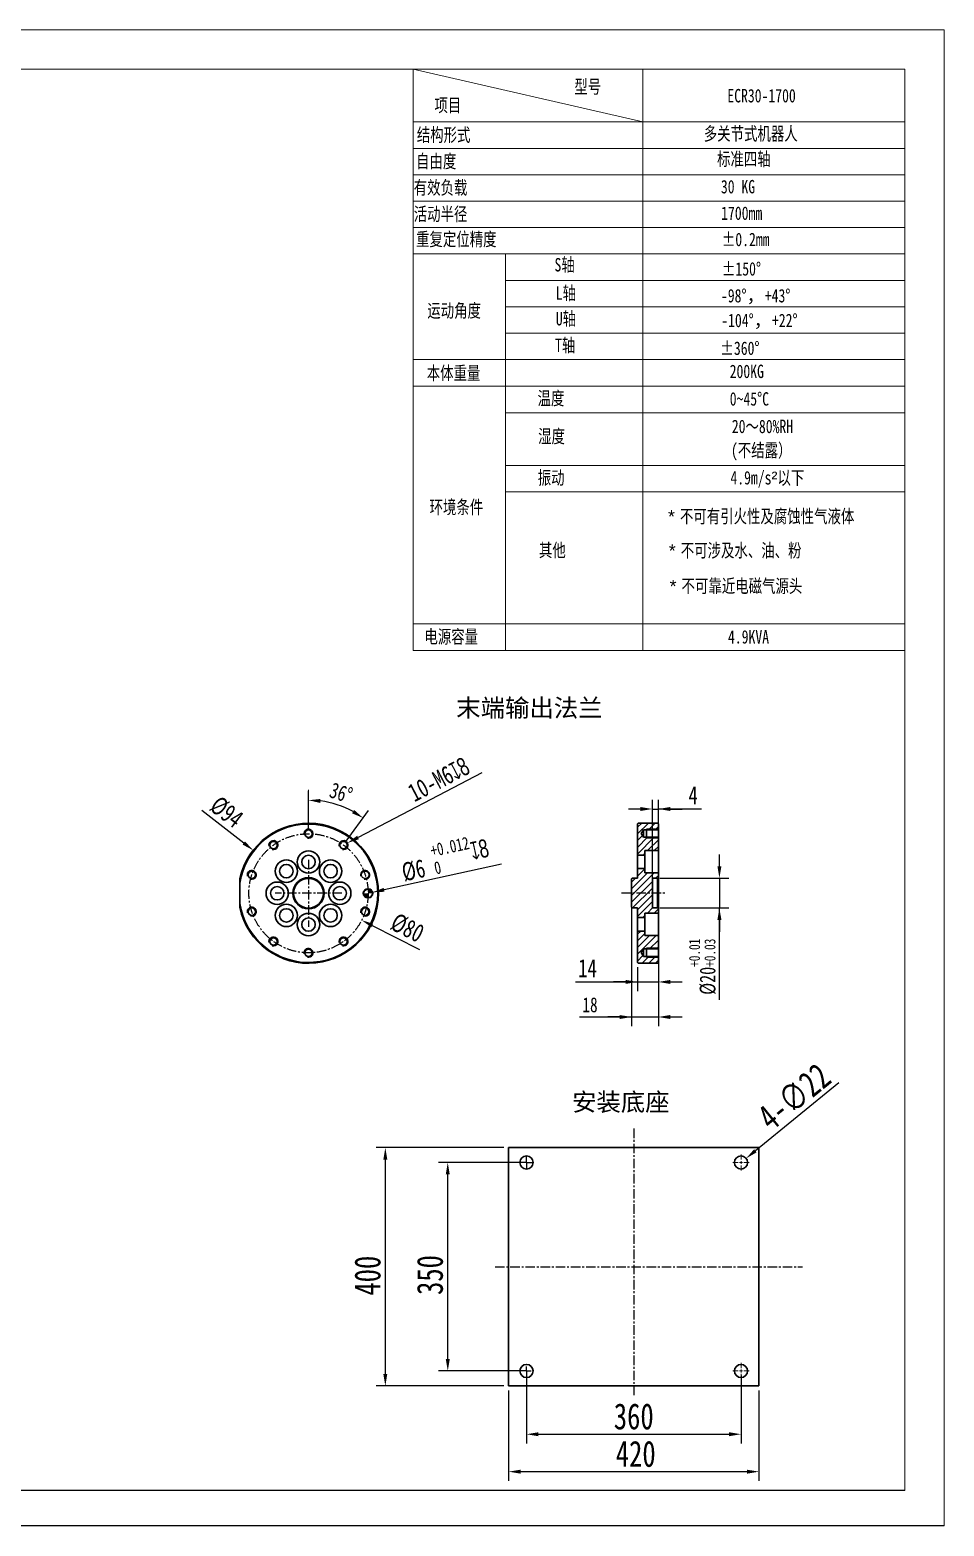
# Model space of a CAD drawing. Header units: millimetres. Extents: x 8 to 22425, y -1213 to 4973.
# Drawn here: x 4068 to 7136, y -50 to 4973 of the extents above; entities that cross this region are included whole.
import ezdxf

# ---------------------------------------------------------------- set-up
doc = ezdxf.new("R2010")
doc.units = ezdxf.units.MM
doc.header["$PDSIZE"] = -1
for name, pattern in [('CENTER', [50.8, 31.75, -6.35, 6.35, -6.35]), ('CENTERX2', [20.32, 12.7, -2.54, 2.54, -2.54]), ('HIDDEN', [9.525, 6.35, -3.175])]:
    doc.linetypes.add(name, pattern=pattern)
for name, color, linetype, lineweight in [('DIM', 4, 'Continuous', 0), ('标注', 7, 'Continuous', 35), ('标注层', 161, 'Continuous', 25), ('粗实线层', 7, 'Continuous', 25)]:
    doc.layers.add(name, color=color, linetype=linetype, lineweight=lineweight)
doc.layers.add('中心线层', color=1, linetype='CENTERX2')
doc.styles.get("Standard").update_dxf_attribs({"font": 'hyswlongfangsong.ttf'})
doc.dimstyles.new('ISO-25', dxfattribs={"dimscale": 25, "dimtxt": 3.5, "dimasz": 1.6, "dimexe": 1.25, "dimexo": 0.625, "dimtad": 1, "dimdec": 0, "dimzin": 9, "dimdsep": 46, "dimtxsty": 'Standard', "dimcen": 2.5, "dimadec": 0, "dimazin": 2, "dimtfac": 1, "dimtdec": 0, "dimtofl": 0, "dimtmove": 0, "dimatfit": 3, "dimfxl": 1, "dimarcsym": 0})
pattern_1 = [(45, (-16709.305, 2154.199), (-11.22532, 11.22532), [])]

# ---------------------------------------------------------------- blocks, each defined once
blk = doc.blocks.new('SW_CENTERMARKSYMBOL_0')
at = {"layer": '中心线层', "color": 0}
for p, q in [((-0.3, 0), (-9.45, 0)), ((0, 0), (-0.15, 0)), ((0, 0.3), (0, 9.45)), ((0, 0), (0, 0.15)), ((0, 0), (0, -0.15)), ((0, 0), (0.15, 0)), ((0.3, 0), (9.45, 0)), ((0, -0.3), (0, -9.45))]:
    blk.add_line(p, q, dxfattribs=at)
blk = doc.blocks.new('SW_CENTERMARKSYMBOL_1')
at = {"layer": '中心线层', "color": 0}
for p, q in [((-0.3, 0), (-7.65, 0)), ((0, 0), (-0.15, 0)), ((0, 0.3), (0, 7.65)), ((0, 0), (0, 0.15)), ((0, 0), (0, -0.15)), ((0, 0), (0.15, 0)), ((0.3, 0), (7.65, 0)), ((0, -0.3), (0, -7.65))]:
    blk.add_line(p, q, dxfattribs=at)
blk = doc.blocks.new('SW_CENTERMARKSYMBOL_2')
at = {"color": 0, "linetype": 'Continuous', "lineweight": 0}
for p, q in [((-5, 0), (-13.5, 0)), ((0, 0), (-2.5, 0)), ((0, 5), (0, 13.5)), ((0, 0), (0, 2.5)), ((0, 0), (0, -2.5)), ((0, 0), (2.5, 0)), ((5, 0), (13.5, 0)), ((0, -5), (0, -13.5))]:
    blk.add_line(p, q, dxfattribs=at)
blk = doc.blocks.new('SW_CENTERMARKSYMBOL_3')
at = {"color": 0, "linetype": 'Continuous', "lineweight": 0}
for p, q in [((-5, 0), (-13.5, 0)), ((0, 0), (-2.5, 0)), ((0, 5), (0, 13.5)), ((0, 0), (0, 2.5)), ((0, 0), (0, -2.5)), ((0, 0), (2.5, 0)), ((5, 0), (13.5, 0)), ((0, -5), (0, -13.5))]:
    blk.add_line(p, q, dxfattribs=at)
blk = doc.blocks.new('*D29')
at = {"color": 0, "lineweight": -2, "transparency": 16777216}
for p, q in [((5659.1, 1220.2), (5229.7, 1220.2)), ((5261, 460.2), (5261, 1180.2)), ((5659.1, 420.2), (5229.7, 420.2))]:
    blk.add_line(p, q, dxfattribs=at)
at = {"color": 0, "transparency": 16777216}
for points in [[(5254.3, 1180.2), (5267.6, 1180.2), (5261, 1220.2)], [(5254.3, 460.2), (5267.6, 460.2), (5261, 420.2)]]:
    blk.add_solid(points, dxfattribs=at)
at = {"layer": 'Defpoints', "color": 0, "transparency": 16777216}
for p in [(5261, 1220.2), (5674.7, 1220.2), (5674.7, 420.2)]:
    blk.add_point(p, dxfattribs=at)
at = {"color": 0, "transparency": 16777216, "insert": (5201.6, 790.2), "char_height": 87.5, "attachment_point": 5, "rotation": 90}
blk.add_mtext('400', dxfattribs=at)
blk = doc.blocks.new('*D30')
at = {"color": 0, "lineweight": -2, "transparency": 16777216}
for p, q in [((5674.7, 404.6), (5674.7, 100.9)), ((6514.7, 404.6), (6514.7, 100.9)), ((5714.7, 132.2), (6474.7, 132.2))]:
    blk.add_line(p, q, dxfattribs=at)
at = {"color": 0, "transparency": 16777216}
for points in [[(5714.7, 138.8), (5714.7, 125.5), (5674.7, 132.2)], [(6474.7, 138.8), (6474.7, 125.5), (6514.7, 132.2)]]:
    blk.add_solid(points, dxfattribs=at)
at = {"layer": 'Defpoints', "color": 0, "transparency": 16777216}
for p in [(5674.7, 420.2), (6514.7, 420.2), (6514.7, 132.2)]:
    blk.add_point(p, dxfattribs=at)
at = {"color": 0, "transparency": 16777216, "insert": (6101.3, 191.5), "char_height": 87.5, "attachment_point": 5}
blk.add_mtext('420', dxfattribs=at)
blk = doc.blocks.new('*D31')
at = {"color": 0, "lineweight": -2, "transparency": 16777216}
for p, q in [((5719.1, 1170.2), (5439.3, 1170.2)), ((5470.5, 510.2), (5470.5, 1130.2)), ((5719.4, 470.2), (5439.3, 470.2))]:
    blk.add_line(p, q, dxfattribs=at)
at = {"color": 0, "transparency": 16777216}
for points in [[(5463.9, 1130.2), (5477.2, 1130.2), (5470.5, 1170.2)], [(5463.9, 510.2), (5477.2, 510.2), (5470.5, 470.2)]]:
    blk.add_solid(points, dxfattribs=at)
at = {"layer": 'Defpoints', "color": 0, "transparency": 16777216}
for p in [(5470.5, 1170.2), (5734.7, 1170.2), (5735, 470.2)]:
    blk.add_point(p, dxfattribs=at)
at = {"color": 0, "transparency": 16777216, "insert": (5411.1, 792.4), "char_height": 87.5, "attachment_point": 5, "rotation": 90}
blk.add_mtext('350', dxfattribs=at)
blk = doc.blocks.new('*D32')
at = {"color": 0, "lineweight": -2, "transparency": 16777216}
for p, q in [((5734.7, 454), (5734.7, 226.6)), ((6454.7, 454.6), (6454.7, 226.6)), ((5774.7, 257.8), (6414.7, 257.8))]:
    blk.add_line(p, q, dxfattribs=at)
at = {"color": 0, "transparency": 16777216}
for points in [[(5774.7, 264.5), (5774.7, 251.2), (5734.7, 257.8)], [(6414.7, 264.5), (6414.7, 251.2), (6454.7, 257.8)]]:
    blk.add_solid(points, dxfattribs=at)
at = {"layer": 'Defpoints', "color": 0, "transparency": 16777216}
for p in [(5734.7, 469.6), (6454.7, 470.2), (6454.7, 257.8)]:
    blk.add_point(p, dxfattribs=at)
at = {"color": 0, "transparency": 16777216, "insert": (6094.7, 317.2), "char_height": 87.5, "attachment_point": 5}
blk.add_mtext('360', dxfattribs=at)
blk = doc.blocks.new('*D33')
at = {"color": 0, "lineweight": -2, "transparency": 16777216}
blk.add_line((6782.9, 1437.7), (6502.8, 1209.4), dxfattribs=at)
at = {"color": 0, "transparency": 16777216}
blk.add_solid([(6498.6, 1214.5), (6507, 1204.2), (6471.8, 1184.1)], dxfattribs=at)
at = {"layer": 'Defpoints', "color": 0, "transparency": 16777216}
for p in [(6437.7, 1156.3), (6471.8, 1184.1)]:
    blk.add_point(p, dxfattribs=at)
at = {"color": 0, "transparency": 16777216, "insert": (6632.2, 1391.4), "char_height": 87.5, "attachment_point": 5, "rotation": 39.1776}
blk.add_mtext('4-∅22', dxfattribs=at)
blk = doc.blocks.new('SW_DOWELSYMBOL_0')
at = {"linetype": 'Continuous', "lineweight": 35}
h = blk.add_hatch(color=0, dxfattribs=at)
edge = h.paths.add_edge_path(flags=0)
edge.add_arc((0, 0), 3, 180, 270)
edge.add_line((0, -3), (0, 0))
edge.add_line((0, 0), (-3, 0))
h = blk.add_hatch(color=0, dxfattribs=at)
edge = h.paths.add_edge_path(flags=0)
edge.add_arc((0, 0), 3, 0, 90)
edge.add_line((0, 3), (0, 0))
edge.add_line((0, 0), (3, 0))
at = {"layer": '标注', "color": 0}
blk.add_circle((0, 0), 3, dxfattribs=at)
blk = doc.blocks.new('*D34')
at = {"color": 0, "lineweight": -2, "transparency": 16777216}
for p, q in [((6177.3, 2009), (6177.3, 1745.2)), ((6107.3, 1826.5), (6107.3, 1745.2)), ((5899.3, 1776.4), (6107.3, 1776.4)), ((6067.3, 1776.4), (6027.3, 1776.4)), ((6107.3, 1776.4), (6177.3, 1776.4)), ((6217.3, 1776.4), (6257.3, 1776.4))]:
    blk.add_line(p, q, dxfattribs=at)
at = {"color": 0, "transparency": 16777216}
for points in [[(6067.3, 1783.1), (6067.3, 1769.7), (6107.3, 1776.4)], [(6217.3, 1783.1), (6217.3, 1769.7), (6177.3, 1776.4)]]:
    blk.add_solid(points, dxfattribs=at)
at = {"layer": 'Defpoints', "color": 0, "transparency": 16777216}
for p in [(6177.3, 2024.7), (6107.3, 1842.2), (6177.3, 1776.4)]:
    blk.add_point(p, dxfattribs=at)
at = {"color": 0, "transparency": 16777216, "insert": (5939.7, 1822.7), "char_height": 87.5, "attachment_point": 5}
blk.add_mtext('{\\H0.7x;14}', dxfattribs=at)
blk = doc.blocks.new('*D35')
at = {"color": 0, "lineweight": -2, "transparency": 16777216}
for p, q in [((6382.2, 2164.7), (6382.2, 2204.7)), ((6181.7, 2124.7), (6413.5, 2124.7)), ((6382.2, 2124.7), (6382.2, 2024.7)), ((6181.7, 2024.7), (6413.5, 2024.7)), ((6382.2, 1716.4), (6382.2, 2024.7)), ((6382.2, 1984.7), (6382.2, 1944.7))]:
    blk.add_line(p, q, dxfattribs=at)
at = {"color": 0, "transparency": 16777216}
for points in [[(6375.5, 2164.7), (6388.9, 2164.7), (6382.2, 2124.7)], [(6375.5, 1984.7), (6388.9, 1984.7), (6382.2, 2024.7)]]:
    blk.add_solid(points, dxfattribs=at)
at = {"layer": 'Defpoints', "color": 0, "transparency": 16777216}
for p in [(6166, 2124.7), (6166, 2024.7), (6382.2, 2024.7)]:
    blk.add_point(p, dxfattribs=at)
at = {"color": 0, "transparency": 16777216, "insert": (6325.6, 1827.4), "char_height": 87.5, "attachment_point": 5, "rotation": 90}
blk.add_mtext('{\\H0.604x;%%C20\\H0.7x;\\S+0.01^ +0.03;}', dxfattribs=at)
blk = doc.blocks.new('*D36')
at = {"color": 0, "lineweight": -2, "transparency": 16777216}
for p, q in [((6157.3, 2040.3), (6157.3, 2388.2)), ((6177.3, 2037.8), (6177.3, 2388.2)), ((6117.3, 2357), (6077.3, 2357)), ((6157.3, 2357), (6177.3, 2357)), ((6322.2, 2357), (6177.3, 2357)), ((6217.3, 2357), (6257.3, 2357))]:
    blk.add_line(p, q, dxfattribs=at)
at = {"color": 0, "transparency": 16777216}
for points in [[(6117.3, 2363.7), (6117.3, 2350.3), (6157.3, 2357)], [(6217.3, 2363.7), (6217.3, 2350.3), (6177.3, 2357)]]:
    blk.add_solid(points, dxfattribs=at)
at = {"layer": 'Defpoints', "color": 0, "transparency": 16777216}
for p in [(6177.3, 2357), (6157.3, 2024.7), (6177.3, 2022.2)]:
    blk.add_point(p, dxfattribs=at)
at = {"color": 0, "transparency": 16777216, "insert": (6294.1, 2403.2), "char_height": 87.5, "attachment_point": 5}
blk.add_mtext('{\\H0.7x;4}', dxfattribs=at)
blk = doc.blocks.new('*D37')
at = {"color": 0, "lineweight": -2, "transparency": 16777216}
blk.add_line((4644.9, 2352.6), (4786, 2242.9), dxfattribs=at)
at = {"color": 0, "transparency": 16777216}
blk.add_solid([(4790.1, 2248.2), (4781.9, 2237.6), (4817.6, 2218.3)], dxfattribs=at)
at = {"layer": 'Defpoints', "color": 0, "transparency": 16777216}
for p in [(4817.6, 2218.3), (5188.6, 1929.8)]:
    blk.add_point(p, dxfattribs=at)
at = {"color": 0, "transparency": 16777216, "insert": (4728.1, 2346.5), "char_height": 87.5, "attachment_point": 5, "rotation": 322.1283}
blk.add_mtext('{\\H0.7x;%%C94}', dxfattribs=at)
blk = doc.blocks.new('*D38')
at = {"color": 0, "lineweight": -2, "transparency": 16777216}
blk.add_line((5217.2, 1965.6), (5375.1, 1885.6), dxfattribs=at)
at = {"color": 0, "transparency": 16777216}
blk.add_solid([(5220.2, 1971.6), (5214.1, 1959.7), (5181.5, 1983.7)], dxfattribs=at)
at = {"layer": 'Defpoints', "color": 0, "transparency": 16777216}
for p in [(4824.7, 2164.5), (5181.5, 1983.7)]:
    blk.add_point(p, dxfattribs=at)
at = {"color": 0, "transparency": 16777216, "insert": (5334.9, 1957.8), "char_height": 87.5, "attachment_point": 5, "rotation": 333.1315}
blk.add_mtext('{\\H0.7x;%%C80}', dxfattribs=at)
blk = doc.blocks.new('*D39')
at = {"color": 0, "lineweight": -2, "transparency": 16777216}
for p, q in [((5003.1, 2289.7), (5003.1, 2417.7)), ((5129.8, 2248.5), (5205, 2352.1))]:
    blk.add_line(p, q, dxfattribs=at)
blk.add_arc((5003.1, 2074.1), 312.4, 61.3417, 82.6583, dxfattribs=at)
at = {"color": 0, "transparency": 16777216}
for points in [[(5042.6, 2377.3), (5043.4, 2390.6), (5003.1, 2386.5)], [(5156.4, 2353.8), (5149.3, 2342.6), (5186.7, 2326.8)]]:
    blk.add_solid(points, dxfattribs=at)
at = {"layer": 'Defpoints', "color": 0, "transparency": 16777216}
for p in [(5130.1, 2359.5), (5003.1, 2274.1), (5120.6, 2235.9), (5003.1, 2074.1), (5003.1, 2074.1)]:
    blk.add_point(p, dxfattribs=at)
at = {"color": 0, "transparency": 16777216, "insert": (5112.6, 2411.2), "char_height": 87.5, "attachment_point": 5, "rotation": 342}
blk.add_mtext('{\\H0.604x;36°}', dxfattribs=at)
blk = doc.blocks.new('*D40')
at = {"color": 0, "lineweight": -2, "transparency": 16777216}
blk.add_line((5651, 2171.4), (5256.8, 2085.8), dxfattribs=at)
at = {"color": 0, "transparency": 16777216}
blk.add_solid([(5255.4, 2092.3), (5258.2, 2079.2), (5217.7, 2077.3)], dxfattribs=at)
at = {"layer": 'Defpoints', "color": 0, "transparency": 16777216}
for p in [(5188.4, 2070.9), (5217.7, 2077.3)]:
    blk.add_point(p, dxfattribs=at)
at = {"color": 0, "transparency": 16777216, "insert": (5460, 2194.6), "char_height": 87.5, "attachment_point": 5, "rotation": 12.2537}
blk.add_mtext('{\\H0.7x;%%C6 \\H0.7x;\\S+0.012^ 0;\\A1;\\fGDT|b0|i0|c0|p2;\\H1.42857x;\\W0.7;x8}', dxfattribs=at)
blk = doc.blocks.new('*D41')
at = {"color": 0, "lineweight": -2, "transparency": 16777216}
for p, q in [((6177.3, 2111.5), (6177.3, 1627.4)), ((6087.3, 2106.5), (6087.3, 1627.4)), ((5912.7, 1658.7), (6087.3, 1658.7)), ((6047.3, 1658.7), (6007.3, 1658.7)), ((6087.3, 1658.7), (6177.3, 1658.7)), ((6217.3, 1658.7), (6257.3, 1658.7))]:
    blk.add_line(p, q, dxfattribs=at)
at = {"color": 0, "transparency": 16777216}
for points in [[(6047.3, 1665.3), (6047.3, 1652), (6087.3, 1658.7)], [(6217.3, 1665.3), (6217.3, 1652), (6177.3, 1658.7)]]:
    blk.add_solid(points, dxfattribs=at)
at = {"layer": 'Defpoints', "color": 0, "transparency": 16777216}
for p in [(6087.3, 2122.2), (6177.3, 2127.2), (6177.3, 1658.7)]:
    blk.add_point(p, dxfattribs=at)
at = {"color": 0, "transparency": 16777216, "insert": (5948, 1699.3), "char_height": 87.5, "attachment_point": 5}
blk.add_mtext('{\\H0.57143x;18}', dxfattribs=at)

msp = doc.modelspace()

# ---------------------------------------------------------------- hatches: boundary and pattern name
at = {"lineweight": 5, "true_color": 0x67adff}
h = msp.add_hatch(dxfattribs=at)
h.set_pattern_fill('ANSI31', color=161, scale=5, style=0)
h.set_pattern_definition(pattern_1)
h.paths.add_polyline_path([(6132.3, 2217.2), (6177.3, 2217.2), (6177.3, 2262.2), (6127.3, 2262.2), (6119.8, 2274.7), (6127.3, 2287.2), (6177.3, 2287.2), (6177.3, 2307.2), (6174.8, 2309.7), (6109.8, 2309.7), (6107.3, 2307.2), (6107.3, 2202.2), (6132.3, 2202.2)], flags=0)
h = msp.add_hatch(dxfattribs=at)
h.set_pattern_fill('ANSI31', color=161, scale=5, style=0)
h.set_pattern_definition([(45, (5144.977, 1460.777), (-11.22532, 11.22532), [])])
h.paths.add_polyline_path([(6107.3, 2157.2), (6107.3, 2124.7), (6089.8, 2124.7), (6087.3, 2122.2), (6087.3, 2027.2), (6089.8, 2024.7), (6107.3, 2024.7), (6107.3, 1992.2), (6132.3, 1992.2), (6132.3, 2007.2), (6177.3, 2007.2), (6177.3, 2022.2), (6174.8, 2024.7), (6157.3, 2024.7), (6157.3, 2124.7), (6174.8, 2124.7), (6177.3, 2127.2), (6177.3, 2142.2), (6132.3, 2142.2), (6132.3, 2157.2)], flags=0)
h = msp.add_hatch(dxfattribs=at)
h.set_pattern_fill('ANSI31', color=161, scale=5, style=0)
h.set_pattern_definition(pattern_1)
h.paths.add_polyline_path([(6132.3, 1932.2), (6132.3, 1947.2), (6107.3, 1947.2), (6107.3, 1842.2), (6109.8, 1839.7), (6174.8, 1839.7), (6177.3, 1842.2), (6177.3, 1862.2), (6127.3, 1862.2), (6119.8, 1874.7), (6127.3, 1887.2), (6177.3, 1887.2), (6177.3, 1932.2)], flags=0)

# ---------------------------------------------------------------- linework, layer by layer
at = {"color": 0, "linetype": 'Continuous', "lineweight": 0}
for p, q in [((7136.2, 4972.7), (8.2, 4972.7)), ((7136.2, -50.1), (7136.2, 4972.7))]:
    msp.add_line(p, q, dxfattribs=at)
at = {"color": 0, "linetype": 'Continuous', "lineweight": 15}
for p, q in [((7004.6, 4841.1), (139.8, 4841.1)), ((7004.6, 68.9), (7004.6, 4841.1)), ((7004.6, -50.5), (7004.6, -50.1))]:
    msp.add_line(p, q, dxfattribs=at)
for p, q in [((5584.8, 2478.9), (5169.3, 2261.4)), ((7004.6, 68.9), (139.8, 68.9)), ((7136.2, -50.1), (8.2, -50.1))]:
    msp.add_line(p, q)
at = {"color": 7, "linetype": 'HIDDEN', "lineweight": 18}
msp.add_line((5003.1, 2421.3), (5003.1, 2389.5), dxfattribs=at)
at = {"color": 161, "lineweight": 30, "true_color": 0x67adff}
for p, q in [((6109.8, 2309.7), (6107.3, 2307.2)), ((6107.3, 2307.2), (6107.3, 2202.2)), ((6109.8, 2309.7), (6174.8, 2309.7)), ((6127.3, 2287.2), (6119.8, 2274.7)), ((6119.8, 2274.7), (6127.3, 2262.2)), ((6177.3, 2287.2), (6127.3, 2287.2)), ((6127.3, 2262.2), (6127.3, 2287.2)), ((6127.3, 2262.2), (6177.3, 2262.2)), ((6177.3, 2289.7), (6137.3, 2289.7)), ((6137.3, 2289.7), (6137.3, 2259.7)), ((6177.3, 2307.2), (6174.8, 2309.7)), ((6177.3, 2307.2), (6177.3, 2287.2)), ((6177.3, 2262.2), (6177.3, 2287.2)), ((6177.3, 2262.2), (6177.3, 2217.2)), ((6132.3, 2217.2), (6132.3, 2202.2)), ((6177.3, 2217.2), (6132.3, 2217.2)), ((6177.3, 2259.7), (6137.3, 2259.7)), ((6177.3, 2142.2), (6177.3, 2217.2)), ((6132.3, 2202.2), (6107.3, 2202.2)), ((6107.3, 2202.2), (6107.3, 2157.2)), ((6132.3, 2157.2), (6132.3, 2202.2)), ((6089.8, 2124.7), (6087.3, 2122.2)), ((6087.3, 2027.2), (6087.3, 2122.2)), ((6107.3, 2124.7), (6089.8, 2124.7)), ((6107.3, 2157.2), (6132.3, 2157.2)), ((6107.3, 2157.2), (6107.3, 2124.7)), ((6132.3, 2157.2), (6132.3, 2142.2)), ((6132.3, 2142.2), (6177.3, 2142.2)), ((6174.8, 2124.7), (6157.3, 2124.7)), ((6157.3, 2024.7), (6157.3, 2124.7)), ((6174.8, 2124.7), (6177.3, 2127.2)), ((6174.8, 2024.7), (6174.8, 2124.7)), ((6177.3, 2142.2), (6177.3, 2127.2)), ((6177.3, 2127.2), (6177.3, 2022.2)), ((4773.1, 2040.1), (4773.1, 2108.1)), ((6087.3, 2027.2), (6089.8, 2024.7)), ((6089.8, 2024.7), (6107.3, 2024.7)), ((6107.3, 2024.7), (6107.3, 1992.2)), ((6157.3, 2024.7), (6174.8, 2024.7)), ((6177.3, 2022.2), (6174.8, 2024.7)), ((6177.3, 2022.2), (6177.3, 2007.2)), ((6132.3, 1992.2), (6107.3, 1992.2)), ((6107.3, 1992.2), (6107.3, 1947.2)), ((6177.3, 2007.2), (6132.3, 2007.2)), ((6132.3, 2007.2), (6132.3, 1992.2)), ((6132.3, 1947.2), (6132.3, 1992.2)), ((6177.3, 1932.2), (6177.3, 2007.2)), ((6107.3, 1947.2), (6107.3, 1842.2)), ((6107.3, 1947.2), (6132.3, 1947.2)), ((6132.3, 1947.2), (6132.3, 1932.2)), ((6132.3, 1932.2), (6177.3, 1932.2)), ((6177.3, 1932.2), (6177.3, 1887.2)), ((6127.3, 1887.2), (6119.8, 1874.7)), ((6119.8, 1874.7), (6127.3, 1862.2)), ((6177.3, 1887.2), (6127.3, 1887.2)), ((6127.3, 1862.2), (6127.3, 1887.2)), ((6127.3, 1862.2), (6177.3, 1862.2)), ((6177.3, 1889.7), (6137.3, 1889.7)), ((6137.3, 1889.7), (6137.3, 1859.7)), ((6177.3, 1859.7), (6137.3, 1859.7)), ((6177.3, 1862.2), (6177.3, 1887.2)), ((6177.3, 1862.2), (6177.3, 1842.2)), ((6107.3, 1842.2), (6109.8, 1839.7)), ((6174.8, 1839.7), (6109.8, 1839.7)), ((6174.8, 1839.7), (6177.3, 1842.2)), ((5674.7, 1220.2), (5674.7, 420.2)), ((6514.7, 1220.2), (5674.7, 1220.2)), ((6514.7, 420.2), (6514.7, 1220.2)), ((5674.7, 420.2), (6514.7, 420.2))]:
    msp.add_line(p, q, dxfattribs=at)
at = {"color": 1, "linetype": 'CENTER'}
for p, q in [((5003.1, 2186.2), (5003.1, 1961.9)), ((5115.2, 2074.1), (4890.9, 2074.1)), ((6053.1, 2075.1), (6202.5, 2075.4)), ((6094.7, 1284), (6094.7, 386.6)), ((5629.7, 820.2), (6660.8, 820.2))]:
    msp.add_line(p, q, dxfattribs=at)
msp.add_circle((5003.1, 2074.1), 200, dxfattribs=at)
at = {"color": 161, "lineweight": 30, "true_color": 0x67adff}
for centre, radius in [((5003.1, 2274.1), 12.5), ((4885.5, 2235.9), 12.5), ((5003.1, 2179.1), 37.5), ((5120.6, 2235.9), 12.5), ((4928.8, 2148.3), 37.5), ((4928.8, 2148.3), 22.5), ((5003.1, 2179.1), 22.5), ((5077.3, 2148.3), 37.5), ((5077.3, 2148.3), 22.5), ((4812.8, 2135.9), 12.5), ((4898.1, 2074.1), 37.5), ((5003.1, 2074.1), 52.5), ((5003.1, 2074.1), 50), ((5108.1, 2074.1), 37.5), ((4898.1, 2074.1), 22.5), ((5108.1, 2074.1), 22.5), ((4812.8, 2012.3), 12.5), ((4928.8, 1999.8), 37.5), ((4928.8, 1999.8), 22.5), ((5077.3, 1999.8), 37.5), ((5077.3, 1999.8), 22.5), ((5193.3, 2012.3), 12.5), ((5003.1, 1969.1), 37.5), ((5003.1, 1969.1), 22.5), ((4885.5, 1912.3), 12.5), ((5120.6, 1912.3), 12.5), ((5003.1, 1874.1), 12.5), ((5734.7, 1170.2), 22), ((6454.7, 1170.2), 22), ((5734.7, 470.2), 22), ((6454.7, 470.2), 22)]:
    msp.add_circle(centre, radius, dxfattribs=at)
at = {"color": 161, "linetype": 'Continuous', "lineweight": 25, "true_color": 0x67adff}
msp.add_circle((5193.3, 2135.9), 12.5, dxfattribs=at)
at = {"color": 161, "lineweight": 30, "true_color": 0x67adff}
for centre, radius, start, end in [((5003.1, 2074.1), 235, 191.8403, 168.1597), ((5003.1, 2074.1), 232.5, 188.4098, 171.5902), ((5003.1, 2274.1), 15, 255, 195), ((4885.5, 2235.9), 15, 255, 195), ((5120.6, 2235.9), 15, 255, 195), ((4812.8, 2135.9), 15, 255, 195), ((5193.3, 2135.9), 15, 255, 195), ((4812.8, 2012.3), 15, 255, 195), ((5193.3, 2012.3), 15, 255, 195), ((4885.5, 1912.3), 15, 255, 195), ((5120.6, 1912.3), 15, 255, 195), ((5003.1, 1874.1), 15, 255, 195)]:
    msp.add_arc(centre, radius, start, end, dxfattribs=at)
for points in [[(4773.1, 2108.1), (4773.1, 2112.9), (4773.1, 2117.6), (4773.1, 2122.3)], [(4773.1, 2025.9), (4773.1, 2030.6), (4773.1, 2035.3), (4773.1, 2040.1)]]:
    msp.add_open_spline(points, degree=3, dxfattribs=at)
msp.add_solid([(5166.3, 2267.3), (5172.4, 2255.5), (5133.9, 2242.8)])
at = {"layer": 'DIM', "color": 0, "linetype": 'Continuous', "lineweight": 0}
msp.add_line((7004.6, 4841.1), (7004.6, 1911.4), dxfattribs=at)
at = {"layer": '标注层', "color": 0, "linetype": 'Continuous', "lineweight": 15}
for p, q in [((5354.3, 4841.1), (6125.3, 4663.8)), ((5354.3, 4841.1), (7004.6, 4841.1)), ((5354.3, 4841.1), (5354.3, 2889.5)), ((6125.3, 4841.1), (6125.3, 2889.5)), ((5354.3, 4663.8), (7004.6, 4663.8)), ((5354.3, 4575.1), (7004.6, 4575.1)), ((5354.3, 4486.4), (7004.6, 4486.4)), ((5354.3, 4397.8), (7004.6, 4397.8)), ((5354.3, 4309.1), (7004.6, 4309.1)), ((5354.3, 4220.4), (7004.6, 4220.4)), ((5354.3, 4220.4), (7004.6, 4220.4)), ((5664.6, 4220.4), (5664.6, 2890.3)), ((5664.6, 4131.7), (7004.6, 4131.7)), ((5664.6, 4043.1), (7004.6, 4043.1)), ((5664.6, 4043.1), (7004.6, 4043.1)), ((5664.6, 3954.4), (7004.6, 3954.4)), ((5664.6, 3954.4), (7004.6, 3954.4)), ((5354.3, 3865.7), (7004.6, 3865.7)), ((5354.3, 3776.2), (7004.6, 3776.2)), ((5354.3, 3776.2), (7004.6, 3776.2)), ((5664.6, 3776.2), (5664.6, 2978.2)), ((5664.6, 3687.6), (7004.6, 3687.6)), ((5664.6, 3510.2), (7004.6, 3510.2)), ((5664.6, 3421.5), (7004.6, 3421.5)), ((5354.3, 2978.2), (7004.6, 2978.2)), ((5354.3, 2889.5), (7004.6, 2889.5))]:
    msp.add_line(p, q, dxfattribs=at)
at = {"layer": '粗实线层', "linetype": 'Continuous'}
msp.add_circle((5203.1, 2074.1), 15, dxfattribs=at)

# ---------------------------------------------------------------- block references
at = {"color": 161, "linetype": 'Continuous', "lineweight": 25, "true_color": 0x67adff, "xscale": 5, "yscale": 5, "zscale": 5}
msp.add_blockref('SW_DOWELSYMBOL_0', (5203.1, 2074.1), dxfattribs=at)
at = {"color": 1, "linetype": 'CENTER', "xscale": 2, "yscale": 2, "zscale": 2}
for name, p in [('SW_CENTERMARKSYMBOL_0', (5734.7, 1170.2)), ('SW_CENTERMARKSYMBOL_3', (6454.7, 1170.2)), ('SW_CENTERMARKSYMBOL_1', (5734.7, 470.2)), ('SW_CENTERMARKSYMBOL_2', (6454.7, 470.2))]:
    msp.add_blockref(name, p, dxfattribs=at)

# ---------------------------------------------------------------- texts
at = {"char_height": 60, "attachment_point": 1}
for s, width, insert in [('{\\fSimSun|b0|i0|c134|p2;末端输出法兰}', 605.79, (5499, 2726.5)), ('{\\fSimSun|b0|i0|c134|p2;安装底座}', 489.267, (5887.8, 1403.3))]:
    msp.add_mtext_dynamic_manual_height_columns(s, width=width, gutter_width=17.5, heights=[0], dxfattribs=dict(at, insert=insert))
at = {"insert": (5440.2, 2456.1), "char_height": 87.5, "attachment_point": 5, "rotation": 27.6309}
msp.add_mtext('{\\H0.7x;10-M6\\A1;\\fGDT|b0|i0|c0|p2;\\W0.7;x8}', dxfattribs=at)
at = {"layer": '标注层', "color": 0, "linetype": 'Continuous', "lineweight": 15, "char_height": 45, "attachment_point": 1}
for s, insert, width in [('型号', (5895.3, 4804.6), 444.565), ('ECR30-1700', (6408.9, 4774.4), 444.565), ('项目', (5425.9, 4742.5), 444.565), ('结构形式', (5366.6, 4643.1), 444.565), ('多关节式机器人', (6329.9, 4647), 444.565), ('自由度', (5364.1, 4554.4), 444.565), ('标准四轴', (6374.3, 4561.8), 444.565), ('有效负载', (5356.3, 4465.8), 444.565), ('30 KG', (6387.2, 4468.9), 444.565), ('活动半径', (5356.3, 4377.1), 444.565), ('1700mm', (6388.1, 4380), 444.565), ('重复定位精度', (5364.1, 4292.6), 444.565), ('%%P0.2mm', (6389.7, 4291.8), 444.565), ('S轴', (5828.7, 4206.8), 444.565), ('%%P150%%D', (6390, 4193), 444.565), ('L轴', (5833.1, 4111.8), 444.565), ('-98°{\\fSimSun|b0|i0|c134|p2;，}+43°', (6387.4, 4102.9), 444.565), ('运动角度', (5401.9, 4052.8), 444.565), ('U轴', (5833.1, 4025.7), 444.565), ('-104°{\\fSimSun|b0|i0|c134|p2;，}+22°', (6388.4, 4019.8), 444.565), ('T轴', (5830.7, 3936.5), 444.565), ('%%P360%%D', (6385, 3926.6), 444.565), ('本体重量', (5400, 3843.3), 444.565), ('200KG', (6416.7, 3848.9), 444.565), ('温度', (5771.8, 3758.4), 444.565), ('0~45%%DC', (6416.9, 3756.4), 444.565), ('湿度', (5773.7, 3630.9), 444.565), ('20～80%RH', (6423.9, 3664.1), 444.565), ('(不结露）', (6421.1, 3583.7), 444.565), ('振动', (5772.5, 3491.8), 444.565), ('4.9m/s{\\farial|b0|i0|c0|p2;\\H0.9583x;²\\fHYSWLongFangSong|b0|i0|c134|p2;\\H1.044x;以下}', (6419.2, 3491.7), 444.565), ('环境条件', (5409.6, 3393.2), 444.565), ('{\\farial|b0|i0|c134|p2;\\H0.9583x;* \\fHYSWLongFangSong|b0|i0|c134|p2;\\H1.044x;不可有引火性及腐蚀性气液体}', (6209.6, 3362.4), 987.688), ('其他', (5776.6, 3248.6), 444.565), ('{\\farial|b0|i0|c134|p2;\\H0.9583x;* \\fHYSWLongFangSong|b0|i0|c134|p2;\\H1.044x;不可涉及水、油、粉}', (6212.3, 3247.6), 969.997), ('{\\farial|b0|i0|c134|p2;\\H0.9583x;* \\fHYSWLongFangSong|b0|i0|c134|p2;\\H1.044x;不可靠近电磁气源头}', (6215, 3128.3), 970.153), ('电源容量', (5392.2, 2958.3), 444.565), ('4.9KVA', (6411.1, 2957.5), 444.565)]:
    msp.add_mtext(s, dxfattribs=dict(at, insert=insert, width=width))

# ---------------------------------------------------------------- dimensions: what is measured, and where the dimension line sits
dim = msp.add_angular_dim_2l(base=(5130.1, 2359.5), line1=((5003.1, 2074.1), (5003.1, 2274.1)), line2=((5120.6, 2235.9), (5003.1, 2074.1)), text='{\\H0.604x;<>}', dimstyle='ISO-25')
dim.commit()
dim.dimension.update_dxf_attribs({"geometry": '*D39', "text_midpoint": (5112.6, 2411.2)})
for p1, p2, text, picture, middle in [((5188.6, 1929.8), (4817.6, 2218.3), '{\\H0.7x;%%C94}', '*D37', (4728.1, 2346.5)), ((5188.4, 2070.9), (5217.7, 2077.3), '{\\H0.7x;%%C6 \\H0.7x;\\S+0.012^ 0;\\A1;\\fGDT|b0|i0|c0|p2;\\H1.42857x;\\W0.7;x8}', '*D40', (5460, 2194.6))]:
    dim = msp.add_diameter_dim_2p(p1=p1, p2=p2, text=text, dimstyle='ISO-25', override={"dimcen": 0})
    dim.commit()
    dim.dimension.update_dxf_attribs({"geometry": picture, "text_midpoint": middle})
for base, p1, p2, text, picture, middle in [((6177.3, 2357), (6157.3, 2024.7), (6177.3, 2022.2), '{\\H0.7x;4}', '*D36', (6294.1, 2356.9)), ((6177.3, 1658.7), (6087.3, 2122.2), (6177.3, 2127.2), '{\\H0.57143x;18}', '*D41', (5948, 1658.7)), ((6177.3, 1776.4), (6107.3, 1842.2), (6177.3, 2024.7), '{\\H0.7x;14}', '*D34', (5939.7, 1733.8))]:
    dim = msp.add_linear_dim(base=base, p1=p1, p2=p2, text=text, dimstyle='ISO-25', override={"dimtmove": 1})
    dim.commit()
    dim.dimension.update_dxf_attribs({"geometry": picture, "text_midpoint": middle, "dimtype": 160})
dim = msp.add_linear_dim(base=(6382.2, 2024.7), p1=(6166, 2124.7), p2=(6166, 2024.7), angle=90, text='{\\H0.604x;%%C20\\H0.7x;\\S+0.01^ +0.03;}', dimstyle='ISO-25', override={"dimtmove": 1})
dim.commit()
dim.dimension.update_dxf_attribs({"geometry": '*D35', "text_midpoint": (6438.2, 1827.4), "dimtype": 160})
for p1, p2, text, override, picture, middle in [((4824.7, 2164.5), (5181.5, 1983.7), '{\\H0.7x;%%C80}', {"dimcen": 0, "dimatfit": 0}, '*D38', (5314, 1916.6)), ((6437.7, 1156.3), (6471.8, 1184.1), '4-<>', {"dimlfac": 0.5, "dimcen": 0}, '*D33', (6669.7, 1345.4))]:
    dim = msp.add_diameter_dim_2p(p1=p1, p2=p2, text=text, dimstyle='ISO-25', override=override)
    dim.commit()
    dim.dimension.update_dxf_attribs({"geometry": picture, "text_midpoint": middle, "dimtype": 163})
for base, p1, p2, picture, middle in [((5261, 1220.2), (5674.7, 420.2), (5674.7, 1220.2), '*D29', (5261, 790.2)), ((5470.5, 1170.2), (5735, 470.2), (5734.7, 1170.2), '*D31', (5470.5, 792.4))]:
    dim = msp.add_linear_dim(base=base, p1=p1, p2=p2, angle=90, dimstyle='ISO-25', override={"dimlfac": 0.5, "dimcen": 0})
    dim.commit()
    dim.dimension.update_dxf_attribs({"geometry": picture, "text_midpoint": middle, "dimtype": 160})
for base, p1, p2, picture, middle in [((6454.7, 257.8), (5734.7, 469.6), (6454.7, 470.2), '*D32', (6094.7, 257.8)), ((6514.7, 132.2), (5674.7, 420.2), (6514.7, 420.2), '*D30', (6101.3, 132.2))]:
    dim = msp.add_linear_dim(base=base, p1=p1, p2=p2, dimstyle='ISO-25', override={"dimlfac": 0.5, "dimcen": 0})
    dim.commit()
    dim.dimension.update_dxf_attribs({"geometry": picture, "text_midpoint": middle, "dimtype": 160})

doc.saveas('drawing.dxf')
